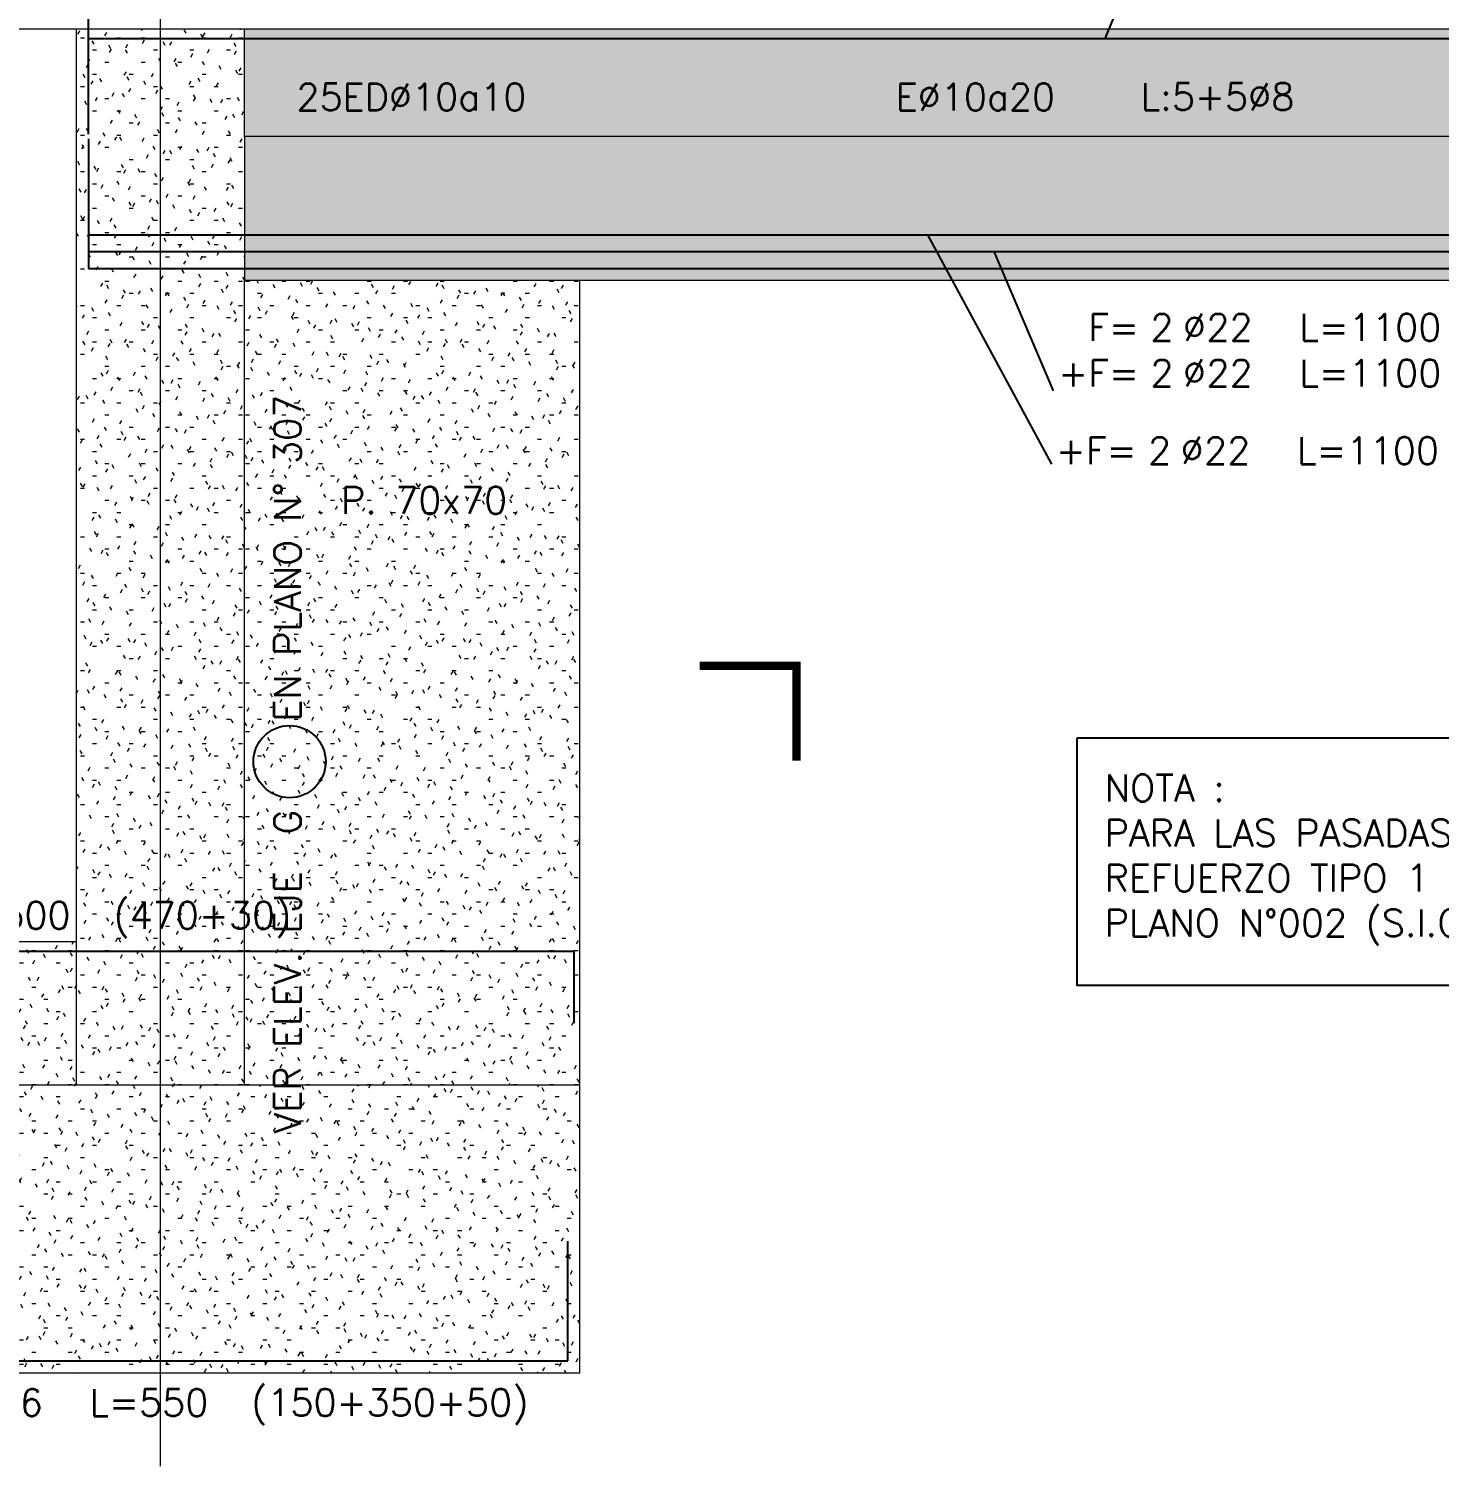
# Model space of a CAD drawing. Extents: x -10459 to 16942, y -13088 to 14608.
# Drawn here: x 2386 to 2975, y 1160 to 1760 of the extents above; entities that cross this region are included whole.
import ezdxf
from ezdxf.enums import TextEntityAlignment as Align

# ---------------------------------------------------------------- set-up
doc = ezdxf.new("R2010")
doc.units = 0
doc.header["$LTSCALE"] = 30
doc.header["$MEASUREMENT"] = 0
doc.linetypes.add("EJE1-1'$0$RLE-PROYECCION", pattern=[0.71438, 0.47625, -0.23813])
doc.layers.get('0').update_dxf_attribs({"linetype": 'CONTINUOUS'})
doc.layers.add("EJE1-1'$0$RLA-ACHURADO", color=30, linetype="EJE1-1'$0$RLE-PROYECCION", lineweight=15, transparency=0.7)
for name, color, linetype, lineweight in [("EJE1-1'$0$RLA-CONTORNO", 30, 'CONTINUOUS', 15), ("EJE1-1'$0$RLA-EJES", 1, 'CONTINUOUS', 9), ("EJE1-1'$0$RLA-TEXTOS-1", 9, 'CONTINUOUS', 9)]:
    doc.layers.add(name, color=color, linetype=linetype, lineweight=lineweight)
for name, color, linetype in [("EJE1-1'$0$RLA-CORTES", 5, 'CONTINUOUS'), ("EJE1-1'$0$RLA-FE", 7, 'CONTINUOUS'), ("EJE1-1'$0$RLA-TEXTOS-FE", 9, 'CONTINUOUS')]:
    doc.layers.add(name, color=color, linetype=linetype)
doc.styles.add("EJE1-1'$0$RomanD", font='romand.shx', dxfattribs={"height": 31.5})
doc.styles.add("EJE1-1'$0$RomanS", font='romans.shx', dxfattribs={"height": 11.25})
doc.styles.add("EJE1-1'$0$Standard", font='txt')
pattern_1 = [(0, (-234.281, -2576.79), (20.32, 5.08), [1.676, -13.564, 1.676, -13.564, -81.28]), (0, (-234.281, -2576.79), (20.32, 5.08), [-30.48, 1.676, -28.804, 1.676, -13.564, -35.56]), (0, (-234.281, -2576.79), (20.32, 5.08), [-76.2, 1.676, -8.484, 1.676, -23.724]), (120, (-226.661, -2574.25), (-14.559409, 15.057636), [1.676, -13.564, 1.676, -13.564, -81.28]), (120, (-226.661, -2574.25), (-14.559409, 15.057636), [-30.48, 1.676, -28.804, 1.676, -13.564, -35.56]), (120, (-226.661, -2574.25), (-14.559409, 15.057636), [-76.2, 1.676, -8.484, 1.676, -23.724]), (240, (-224.121, -2564.09), (-5.760591, -20.137636), [1.676, -13.564, 1.676, -13.564, -81.28]), (240, (-224.121, -2564.09), (-5.760591, -20.137636), [-30.48, 1.676, -28.804, 1.676, -13.564, -35.56]), (240, (-224.121, -2564.09), (-5.760591, -20.137636), [-76.2, 1.676, -8.484, 1.676, -23.724])]

# ---------------------------------------------------------------- blocks, each defined once
blk = doc.blocks.new('*U51')
at = {"layer": "EJE1-1'$0$RLA-FE"}
for p, q in [((0, 40), (0, 0)), ((0, 0), (978.21, 0))]:
    blk.add_line(p, q, dxfattribs=at)
at = {"layer": "EJE1-1'$0$RLA-FE", "color": 3, "style": "EJE1-1'$0$RomanS", "flags": 8}
for tag, p in [('F=', (438.44, -30.3)), ('NUM', (452.85, -30.3))]:
    blk.add_attdef(tag, text='', height=11.25, dxfattribs=at).set_placement(p, align=Align.RIGHT)
at = {"layer": "EJE1-1'$0$RLA-FE", "color": 3, "style": "EJE1-1'$0$RomanS"}
for tag, p, flags in [('PHI', (456.74, -30.08), 12), ('DIAM', (466.6, -30.3), 12), ('MINUS', (488.62, -30.3), 13), ('MARK', (502.01, -30.3), 13), ('TEXTO_FE1', (505.31, -30.3), 8), ('TEXTO_FE2', (572.83, -30.28), 8), ('TIPO', (528.8, -57.92), 13), ('NVECES', (514.93, -76.86), 13), ('NUMFE', (518.86, -96.62), 13), ('CAPA', (527.06, -115.74), 13), ('DESPLAZA', (277.18, -134.17), 13), ('ESPACIO', (283.22, -152.53), 13), ('CANT', (297.06, -171.33), 13)]:
    blk.add_attdef(tag, p, '', height=11.25, dxfattribs=dict(at, flags=flags))
blk = doc.blocks.new('*U52')
at = {"layer": "EJE1-1'$0$RLA-FE"}
for p, q in [((0, 40), (0, 0)), ((0, 0), (978.21, 0))]:
    blk.add_line(p, q, dxfattribs=at)
at = {"layer": "EJE1-1'$0$RLA-FE", "color": 3, "style": "EJE1-1'$0$RomanS", "flags": 8}
for tag, p in [('F=', (438.44, -56.37)), ('NUM', (452.85, -56.37))]:
    blk.add_attdef(tag, text='', height=11.25, dxfattribs=at).set_placement(p, align=Align.RIGHT)
at = {"layer": "EJE1-1'$0$RLA-FE", "color": 3, "style": "EJE1-1'$0$RomanS"}
for tag, p, flags in [('PHI', (456.74, -56.16), 12), ('DIAM', (466.6, -56.37), 12), ('MINUS', (488.62, -56.37), 13), ('MARK', (502.01, -56.37), 13), ('TEXTO_FE1', (505.31, -56.37), 8), ('TIPO', (528.8, -57.92), 13), ('TEXTO_FE2', (572.83, -56.36), 8), ('NVECES', (514.93, -76.86), 13), ('NUMFE', (518.86, -96.62), 13), ('CAPA', (527.06, -115.74), 13), ('DESPLAZA', (277.18, -134.17), 13), ('ESPACIO', (283.22, -152.53), 13), ('CANT', (297.06, -171.33), 13)]:
    blk.add_attdef(tag, p, '', height=11.25, dxfattribs=dict(at, flags=flags))
blk = doc.blocks.new('*U53')
at = {"layer": "EJE1-1'$0$RLA-FE"}
for p, q in [((0, 40), (0, 0)), ((0, 0), (978.21, 0))]:
    blk.add_line(p, q, dxfattribs=at)
at = {"layer": "EJE1-1'$0$RLA-FE", "color": 3, "style": "EJE1-1'$0$RomanS"}
for tag, p, flags in [('TIPO', (528.8, -57.92), 13), ('NVECES', (514.93, -76.86), 13), ('PHI', (455.77, -95.46), 12), ('DIAM', (465.62, -95.67), 12), ('MINUS', (487.64, -95.67), 13), ('MARK', (501.03, -95.67), 13), ('TEXTO_FE1', (504.33, -95.67), 8), ('NUMFE', (518.86, -96.62), 13), ('TEXTO_FE2', (571.86, -95.65), 8), ('CAPA', (527.06, -115.74), 13), ('DESPLAZA', (277.18, -134.17), 13), ('ESPACIO', (283.22, -152.53), 13), ('CANT', (297.06, -171.33), 13)]:
    blk.add_attdef(tag, p, '', height=11.25, dxfattribs=dict(at, flags=flags))
at = {"layer": "EJE1-1'$0$RLA-FE", "color": 3, "style": "EJE1-1'$0$RomanS", "flags": 8}
for tag, p in [('F=', (437.46, -95.67)), ('NUM', (451.87, -95.67))]:
    blk.add_attdef(tag, text='', height=11.25, dxfattribs=at).set_placement(p, align=Align.RIGHT)
blk = doc.blocks.new('*U54')
at = {"layer": "EJE1-1'$0$RLA-FE"}
blk.add_line((0, 40), (0, 0), dxfattribs=at)
at = {"layer": "EJE1-1'$0$RLA-FE", "color": 3, "style": "EJE1-1'$0$RomanS", "text_generation_flag": 2}
for tag, p, flags in [('NUMFE', (568.86, 122.29), 13), ('NVECES', (564.93, 102.52), 13), ('TIPO', (578.8, 83.59), 13), ('PHI', (506.74, -9.87), 12), ('DIAM', (516.6, -9.65), 12), ('MINUS', (538.62, -9.65), 13), ('MARK', (552.01, -9.65), 13), ('TEXTO_FE1', (555.31, -9.65), 8), ('TEXTO_FE2', (622.83, -9.67), 8)]:
    blk.add_attdef(tag, p, '', height=11.25, rotation=180, dxfattribs=dict(at, flags=flags))
at = {"layer": "EJE1-1'$0$RLA-FE", "color": 3, "style": "EJE1-1'$0$RomanS", "text_generation_flag": 2, "flags": 8}
for tag, p in [('F=', (488.44, -9.65)), ('NUM', (502.85, -9.65))]:
    blk.add_attdef(tag, text='', height=11.25, rotation=180, dxfattribs=at).set_placement(p, align=Align.RIGHT)
at = {"layer": "EJE1-1'$0$RLA-FE", "color": 3, "style": "EJE1-1'$0$RomanS", "flags": 13}
for tag, p in [('CAPA', (577.06, -115.74)), ('DESPLAZA', (277.18, -134.17)), ('ESPACIO', (283.22, -152.53)), ('CANT', (297.06, -171.33))]:
    blk.add_attdef(tag, p, '', height=11.25, dxfattribs=at)
blk = doc.blocks.new('*U55')
at = {"layer": "EJE1-1'$0$RLA-FE"}
blk.add_line((0, 40), (0, 0), dxfattribs=at)
at = {"layer": "EJE1-1'$0$RLA-FE", "color": 3, "style": "EJE1-1'$0$RomanS", "text_generation_flag": 2}
for tag, p, flags in [('NUMFE', (568.86, 122.29), 13), ('NVECES', (564.93, 102.52), 13), ('TIPO', (578.8, 83.59), 13), ('PHI', (506.74, -39.66), 12), ('DIAM', (516.6, -39.45), 12), ('MINUS', (538.62, -39.45), 13), ('MARK', (552.01, -39.45), 13), ('TEXTO_FE1', (555.31, -39.45), 8), ('TEXTO_FE2', (622.83, -39.47), 8)]:
    blk.add_attdef(tag, p, '', height=11.25, rotation=180, dxfattribs=dict(at, flags=flags))
at = {"layer": "EJE1-1'$0$RLA-FE", "color": 3, "style": "EJE1-1'$0$RomanS", "text_generation_flag": 2, "flags": 8}
for tag, p in [('F=', (488.44, -39.45)), ('NUM', (502.85, -39.45))]:
    blk.add_attdef(tag, text='', height=11.25, rotation=180, dxfattribs=at).set_placement(p, align=Align.RIGHT)
at = {"layer": "EJE1-1'$0$RLA-FE", "color": 3, "style": "EJE1-1'$0$RomanS", "flags": 13}
for tag, p in [('CAPA', (577.06, -115.74)), ('DESPLAZA', (277.18, -134.17)), ('ESPACIO', (283.22, -152.53)), ('CANT', (297.06, -171.33))]:
    blk.add_attdef(tag, p, '', height=11.25, dxfattribs=at)
blk = doc.blocks.new('*U56')
at = {"layer": "EJE1-1'$0$RLA-FE"}
for p, q in [((0, 40), (0, 0)), ((0, 0), (1078.21, 0))]:
    blk.add_line(p, q, dxfattribs=at)
at = {"layer": "EJE1-1'$0$RLA-FE", "color": 3, "style": "EJE1-1'$0$RomanS", "text_generation_flag": 2}
for tag, p, flags in [('NUMFE', (568.86, 122.29), 13), ('NVECES', (564.93, 102.52), 13), ('TIPO', (578.8, 83.59), 13), ('PHI', (505.77, -67.66), 12), ('DIAM', (515.62, -67.45), 12), ('MINUS', (537.64, -67.45), 13), ('MARK', (551.03, -67.45), 13), ('TEXTO_FE1', (554.33, -67.45), 8), ('TEXTO_FE2', (621.86, -67.47), 8)]:
    blk.add_attdef(tag, p, '', height=11.25, rotation=180, dxfattribs=dict(at, flags=flags))
at = {"layer": "EJE1-1'$0$RLA-FE", "color": 3, "style": "EJE1-1'$0$RomanS", "text_generation_flag": 2, "flags": 8}
for tag, p in [('F=', (487.46, -67.45)), ('NUM', (501.87, -67.45))]:
    blk.add_attdef(tag, text='', height=11.25, rotation=180, dxfattribs=at).set_placement(p, align=Align.RIGHT)
at = {"layer": "EJE1-1'$0$RLA-FE", "color": 3, "style": "EJE1-1'$0$RomanS", "flags": 13}
for tag, p in [('CAPA', (577.06, -115.74)), ('DESPLAZA', (277.18, -134.17)), ('ESPACIO', (283.22, -152.53)), ('CANT', (297.06, -171.33))]:
    blk.add_attdef(tag, p, '', height=11.25, dxfattribs=at)
blk = doc.blocks.new('*U80')
at = {"layer": "EJE1-1'$0$RLA-FE"}
for p, q in [((0, 150), (0, 0)), ((350, 0), (350, 50)), ((0, 0), (268.21, 0)), ((268.21, 0), (318.21, 0)), ((318.21, 0), (350, 0))]:
    blk.add_line(p, q, dxfattribs=at)
at = {"layer": "EJE1-1'$0$RLA-FE", "color": 3, "style": "EJE1-1'$0$RomanS", "flags": 8}
for tag, p in [('F=', (83.44, -23.03)), ('NUM', (97.85, -23.03))]:
    blk.add_attdef(tag, text='', height=11.25, dxfattribs=at).set_placement(p, align=Align.RIGHT)
at = {"layer": "EJE1-1'$0$RLA-FE", "color": 3, "style": "EJE1-1'$0$RomanS"}
for tag, p, flags in [('PHI', (101.74, -22.81), 12), ('DIAM', (111.6, -23.03), 12), ('MINUS', (133.62, -23.03), 13), ('MARK', (147.01, -23.03), 13), ('TEXTO_FE1', (150.31, -23.03), 8), ('TEXTO_FE2', (217.83, -23.01), 8), ('TIPO', (173.8, -57.92), 13), ('NVECES', (159.93, -76.86), 13), ('NUMFE', (163.86, -96.62), 13), ('CAPA', (172.06, -115.74), 13), ('DESPLAZA', (277.18, -134.17), 13), ('ESPACIO', (283.22, -152.53), 13), ('CANT', (297.06, -171.33), 13)]:
    blk.add_attdef(tag, p, '', height=11.25, dxfattribs=dict(at, flags=flags))
blk = doc.blocks.new('*U292')
at = {"layer": "EJE1-1'$0$RLA-FE"}
for p, q in [((0, 0), (0, 0)), ((0, 0), (388.21, 0)), ((388.21, 0), (438.21, 0)), ((438.21, 0), (470, 0)), ((470, 0), (470, -30))]:
    blk.add_line(p, q, dxfattribs=at)
at = {"layer": "EJE1-1'$0$RLA-FE", "color": 3, "style": "EJE1-1'$0$RomanS", "flags": 8}
for tag, p in [('F=', (143.44, 9.32)), ('NUM', (157.85, 9.32))]:
    blk.add_attdef(tag, text='', height=11.25, dxfattribs=at).set_placement(p, align=Align.RIGHT)
at = {"layer": "EJE1-1'$0$RLA-FE", "color": 3, "style": "EJE1-1'$0$RomanS"}
for tag, p, flags in [('PHI', (161.74, 9.54), 14), ('DIAM', (171.6, 9.32), 12), ('MINUS', (193.62, 9.32), 13), ('MARK', (207.01, 9.32), 13), ('TEXTO_FE1', (210.31, 9.32), 8), ('TEXTO_FE2', (277.83, 9.34), 8), ('TIPO', (233.8, -75.78), 13), ('NVECES', (219.93, -94.72), 13), ('NUMFE', (223.86, -114.48), 13), ('CAPA', (232.06, -133.6), 13), ('DESPLAZA', (278.34, -151.59), 13), ('ESPACIO', (284.39, -169.95), 13), ('CANT', (298.23, -188.75), 13)]:
    blk.add_attdef(tag, p, '', height=11.25, dxfattribs=dict(at, flags=flags))
blk = doc.blocks.new('*X299')
at = {"color": 0}
for p, q in [((2590, 1330.49), (2590, 1340.36)), ((2592.5, 1330.42), (2592.5, 1338.86)), ((2582.5, 1329.19), (2582.5, 1332.86)), ((2585, 1329.89), (2585, 1335.36)), ((2587.5, 1330.32), (2587.5, 1337.86)), ((2595, 1330.09), (2595, 1336.36)), ((2597.5, 1329.5), (2597.5, 1333.86)), ((2577.5, 1326.85), (2577.5, 1327.86)), ((2580, 1328.19), (2580, 1330.36)), ((2600, 1328.62), (2600, 1331.36)), ((2602.5, 1327.43), (2602.5, 1328.86)), ((2605, 1325.87), (2605, 1326.36)), ((2575, 1325.12), (2575, 1325.36)), ((2607.5, 1323.83), (2607.5, 1323.86))]:
    blk.add_line(p, q, dxfattribs=at)
blk = doc.blocks.new('*U301')
at = {"layer": "EJE1-1'$0$RLA-CORTES", "color": 2, "linetype": 'Continuous'}
for p, q in [((-112.32, -17.68), (-94.64, -35.36)), ((-94.64, -35.36), (-76.97, -17.68))]:
    blk.add_line(p, q, dxfattribs=at)
at = {"layer": "EJE1-1'$0$RLA-CORTES", "color": 2, "linetype": 'Continuous', "const_width": 3.5}
blk.add_lwpolyline([(-119.64, 0), (-30, 0)], dxfattribs=at)
at = {"layer": "EJE1-1'$0$RLA-CORTES", "color": 2, "const_width": 3.51}
blk.add_lwpolyline([(300.47, -39.53), (300.47, 0), (260, 0)], dxfattribs=at)
at = {"layer": "EJE1-1'$0$RLA-CORTES", "color": 1, "linetype": 'Continuous'}
blk.add_arc((-94.64, 0), 25, 315, 225, dxfattribs=at)
at = {"layer": "EJE1-1'$0$RLA-CORTES", "color": 2, "linetype": 'Continuous'}
blk.add_arc((-94.64, 0), 25, 225, 315, dxfattribs=at)
at = {"layer": "EJE1-1'$0$RLA-CORTES", "color": 2, "linetype": 'Continuous', "xscale": -1, "rotation": 180}
blk.add_blockref('*X299', (-2685.14, 1305.5), dxfattribs=at)
at = {"layer": "EJE1-1'$0$RLA-CORTES", "color": 3, "linetype": 'Continuous', "style": "EJE1-1'$0$RomanD", "flags": 12}
blk.add_attdef('CORTE', text='', height=13, dxfattribs=at).set_placement((-93.94, 9.42), align=Align.MIDDLE_CENTER)
at = {"layer": "EJE1-1'$0$RLA-CORTES", "color": 3, "linetype": 'Continuous', "style": "EJE1-1'$0$Standard", "flags": 12}
blk.add_attdef('PLANO', text='', height=13, dxfattribs=at).set_placement((-92.47, -18.36), align=Align.CENTER)
at = {"layer": "EJE1-1'$0$RLA-CORTES", "color": 3, "linetype": 'Continuous', "style": "EJE1-1'$0$RomanD", "flags": 13}
blk.add_attdef('NUM', text='', height=13, dxfattribs=at).set_placement((-18.67, -47.91), align=Align.MIDDLE)
blk = doc.blocks.new("EJE1-1'")
at = {"layer": "EJE1-1'$0$RLA-ACHURADO"}
h = blk.add_hatch(dxfattribs=at)
h.set_pattern_fill('SAND - DENSE', color=256, style=0, pattern_type=2)
h.set_pattern_definition(pattern_1)
h.paths.add_polyline_path([(-359.519, -857), (-359.519, -416), (-429.519, -416), (-429.519, -857)], flags=0)
h = blk.add_hatch(dxfattribs=at)
h.set_pattern_fill('SAND - DENSE', color=256, style=0, pattern_type=2)
h.set_pattern_definition(pattern_1)
h.paths.add_polyline_path([(405.481, -461), (405.481, -416), (-359.519, -416), (-359.519, -461), (51.523, -461)], flags=0)
h = blk.add_hatch(dxfattribs=at)
h.set_pattern_fill('SAND - DENSE', color=256, style=0, pattern_type=2)
h.set_pattern_definition(pattern_1)
h.paths.add_polyline_path([(-359.519, -521), (405.481, -521), (405.481, -461), (-359.519, -461)], flags=0)
h = blk.add_hatch(dxfattribs=at)
h.set_pattern_fill('SAND - DENSE', color=256, style=0, pattern_type=2)
h.set_pattern_definition([(0, (-94.281, -2576.79), (20.32, 5.08), [1.676, -13.564, 1.676, -13.564, -81.28]), (0, (-94.281, -2576.79), (20.32, 5.08), [-30.48, 1.676, -28.804, 1.676, -13.564, -35.56]), (0, (-94.281, -2576.79), (20.32, 5.08), [-76.2, 1.676, -8.484, 1.676, -23.724]), (120, (-86.661, -2574.25), (-14.559409, 15.057636), [1.676, -13.564, 1.676, -13.564, -81.28]), (120, (-86.661, -2574.25), (-14.559409, 15.057636), [-30.48, 1.676, -28.804, 1.676, -13.564, -35.56]), (120, (-86.661, -2574.25), (-14.559409, 15.057636), [-76.2, 1.676, -8.484, 1.676, -23.724]), (240, (-84.121, -2564.09), (-5.760591, -20.137636), [1.676, -13.564, 1.676, -13.564, -81.28]), (240, (-84.121, -2564.09), (-5.760591, -20.137636), [-30.48, 1.676, -28.804, 1.676, -13.564, -35.56]), (240, (-84.121, -2564.09), (-5.760591, -20.137636), [-76.2, 1.676, -8.484, 1.676, -23.724])])
h.paths.add_polyline_path([(-219.519, -857), (-219.519, -521), (-359.519, -521), (-359.519, -857)])
h = blk.add_hatch(dxfattribs=at)
h.set_pattern_fill('SAND - DENSE', color=256, style=0, pattern_type=2)
h.set_pattern_definition(pattern_1)
h.paths.add_polyline_path([(-569.519, -857), (-429.519, -857), (-429.519, -797), (-569.519, -797)], flags=0)
h = blk.add_hatch(dxfattribs=at)
h.set_pattern_fill('SAND - DENSE', color=256, style=0, pattern_type=2)
h.set_pattern_definition(pattern_1)
h.paths.add_polyline_path([(-579.519, -977), (-219.519, -977), (-219.519, -857), (-579.519, -857), (-579.519, -917)], flags=0)
at = {"layer": "EJE1-1'$0$RLA-CONTORNO"}
for p, q in [((-1379.519, -416), (1625.481, -416)), ((-429.519, -857), (-429.519, -416)), ((-359.519, -461), (-359.519, -416)), ((-359.519, -461), (-359.519, -521)), ((2095.481, -461), (-359.519, -461)), ((-359.519, -857), (-359.519, -521)), ((-359.519, -521), (405.481, -521)), ((-219.519, -857), (-219.519, -521)), ((-569.519, -797), (-429.519, -797)), ((-219.519, -857), (-1544.519, -857)), ((-219.519, -977), (-219.519, -857)), ((-579.519, -977), (-219.519, -977))]:
    blk.add_line(p, q, dxfattribs=at)
at = {"layer": "EJE1-1'$0$RLA-EJES"}
blk.add_line((-394.519, -1015.995), (-394.519, 1463), dxfattribs=at)
at = {"layer": "EJE1-1'$0$RLA-FE", "color": 2}
for p, q in [((28.208, -351.615), (-0.367, -420)), ((-22.414, -597.671), (-74.183, -502)), ((-21.768, -567.089), (-46.487, -509))]:
    blk.add_line(p, q, dxfattribs=at)
at = {"layer": "EJE1-1'$0$RLA-TEXTOS-FE"}
blk.add_lwpolyline([(-11.946, -711.949), (307.684, -711.949), (307.684, -815.402), (-11.946, -815.402)], close=True, dxfattribs=at)
at = {"layer": "EJE1-1'$0$RLA-TEXTOS-FE", "color": 2}
blk.add_circle((-340.653, -721.895), 15.07, dxfattribs=at)
at = {"layer": "EJE1-1'$0$RLA-CORTES"}
ref = blk.add_blockref('*U301', (-429.519, -681.901), dxfattribs=at)
ref.add_attrib('CORTE', 'A', dxfattribs={"color": 3, "linetype": 'Continuous', "height": 13, "style": "EJE1-1'$0$RomanD"}).set_placement((-523.458, -672.485), align=Align.MIDDLE_CENTER)
ref.add_attrib('PLANO', '-', dxfattribs={"color": 3, "linetype": 'Continuous', "height": 13, "style": "EJE1-1'$0$Standard"}).set_placement((-521.989, -700.263), align=Align.CENTER)
at = {"layer": "EJE1-1'$0$RLA-FE", "xscale": -1, "rotation": 180}
for name, p in [('*U56', (-424.519, -420)), ('*U55', (-424.519, -413)), ('*U54', (-424.519, -406))]:
    blk.add_blockref(name, p, dxfattribs=at)
at = {"layer": "EJE1-1'$0$RLA-FE"}
ref = blk.add_blockref('*U53', (-424.519, -502), dxfattribs=at)
ref.add_attrib('DIAM', '22', (41.103, -597.671), dxfattribs={"color": 3, "height": 11.25, "style": "EJE1-1'$0$RomanS"})
ref.add_attrib('NUM', '2', dxfattribs={"color": 3, "height": 11.25, "style": "EJE1-1'$0$RomanS"}).set_placement((27.352, -597.671), align=Align.RIGHT)
ref.add_attrib('TEXTO_FE1', 'L=1100', (79.814, -597.671), dxfattribs={"color": 3, "height": 11.25, "style": "EJE1-1'$0$RomanS"})
ref.add_attrib('PHI', '%%C', (31.247, -597.457), dxfattribs={"color": 3, "height": 11.25, "style": "EJE1-1'$0$RomanS"})
ref.add_attrib('F=', '+F=', dxfattribs={"color": 3, "height": 11.25, "style": "EJE1-1'$0$RomanS"}).set_placement((12.943, -597.671), align=Align.RIGHT)
ref = blk.add_blockref('*U52', (-424.519, -509), dxfattribs=at)
ref.add_attrib('DIAM', '22', (42.081, -565.373), dxfattribs={"color": 3, "height": 11.25, "style": "EJE1-1'$0$RomanS"})
ref.add_attrib('NUM', '2', dxfattribs={"color": 3, "height": 11.25, "style": "EJE1-1'$0$RomanS"}).set_placement((28.33, -565.373), align=Align.RIGHT)
ref.add_attrib('TEXTO_FE1', 'L=1100', (80.792, -565.373), dxfattribs={"color": 3, "height": 11.25, "style": "EJE1-1'$0$RomanS"})
ref.add_attrib('PHI', '%%C', (32.225, -565.159), dxfattribs={"color": 3, "height": 11.25, "style": "EJE1-1'$0$RomanS"})
ref.add_attrib('F=', '+F=', dxfattribs={"color": 3, "height": 11.25, "style": "EJE1-1'$0$RomanS"}).set_placement((13.921, -565.373), align=Align.RIGHT)
ref = blk.add_blockref('*U51', (-424.519, -516), dxfattribs=at)
ref.add_attrib('DIAM', '22', (42.081, -546.298), dxfattribs={"color": 3, "height": 11.25, "style": "EJE1-1'$0$RomanS"})
ref.add_attrib('NUM', '2', dxfattribs={"color": 3, "height": 11.25, "style": "EJE1-1'$0$RomanS"}).set_placement((28.33, -546.298), align=Align.RIGHT)
ref.add_attrib('TEXTO_FE1', 'L=1100', (80.792, -546.298), dxfattribs={"color": 3, "height": 11.25, "style": "EJE1-1'$0$RomanS"})
ref.add_attrib('PHI', '%%C', (32.225, -546.084), dxfattribs={"color": 3, "height": 11.25, "style": "EJE1-1'$0$RomanS"})
ref.add_attrib('F=', 'F=', dxfattribs={"color": 3, "height": 11.25, "style": "EJE1-1'$0$RomanS"}).set_placement((13.921, -546.298), align=Align.RIGHT)
ref = blk.add_blockref('*U292', (-692.019, -801), dxfattribs=at)
ref.add_attrib('DIAM', '16', (-520.419, -791.676), dxfattribs={"color": 3, "height": 11.25, "style": "EJE1-1'$0$RomanS"})
ref.add_attrib('NUM', '2', dxfattribs={"color": 3, "height": 11.25, "style": "EJE1-1'$0$RomanS"}).set_placement((-534.17, -791.676), align=Align.RIGHT)
ref.add_attrib('TEXTO_FE1', 'L=500', (-481.708, -791.676), dxfattribs={"color": 3, "height": 11.25, "style": "EJE1-1'$0$RomanS"})
ref.add_attrib('TEXTO_FE2', '(470+30)', (-414.186, -791.658), dxfattribs={"color": 3, "height": 11.25, "style": "EJE1-1'$0$RomanS"})
ref = blk.add_blockref('*U80', (-574.519, -972), dxfattribs=at)
ref.add_attrib('DIAM', '16', (-462.919, -995.026), dxfattribs={"color": 3, "height": 11.25, "style": "EJE1-1'$0$RomanS"})
ref.add_attrib('NUM', '2', dxfattribs={"color": 3, "height": 11.25, "style": "EJE1-1'$0$RomanS"}).set_placement((-476.67, -995.026), align=Align.RIGHT)
ref.add_attrib('TEXTO_FE1', 'L=550', (-424.208, -995.026), dxfattribs={"color": 3, "height": 11.25, "style": "EJE1-1'$0$RomanS"})
ref.add_attrib('TEXTO_FE2', '(150+350+50)', (-356.686, -995.009), dxfattribs={"color": 3, "height": 11.25, "style": "EJE1-1'$0$RomanS"})
ref.add_attrib('PHI', '%%C', (-472.775, -994.812), dxfattribs={"color": 3, "height": 11.25, "style": "EJE1-1'$0$RomanS"})
ref.add_attrib('F=', 'F=', dxfattribs={"color": 3, "height": 11.25, "style": "EJE1-1'$0$RomanS"}).set_placement((-491.079, -995.026), align=Align.RIGHT)
at = {"layer": "EJE1-1'$0$RLA-TEXTOS-1", "insert": (-284.49, -612.781), "char_height": 11.25, "width": 129.81884, "attachment_point": 5, "line_spacing_factor": 0.983083, "style": "EJE1-1'$0$RomanS"}
blk.add_mtext('P. 70x70', dxfattribs=at)
at = {"layer": "EJE1-1'$0$RLA-TEXTOS-FE", "color": 9, "style": "EJE1-1'$0$RomanS"}
for s, p in [('25ED%%C10a10', (-289.801, -450.101)), ('E%%C10a20', (-54.38, -450.101)), ('L:5+5%%C8', (46.671, -449.954))]:
    blk.add_text(s, height=11.25, dxfattribs=at).set_placement(p, align=Align.CENTER)
blk.add_text('VER ELEV. EJE  G   EN PLANO N%%D 307', height=11.25, rotation=90, dxfattribs=at).set_placement((-335.883, -877.04))
at = {"layer": "EJE1-1'$0$RLA-TEXTOS-FE", "insert": (-0.469, -727.308), "char_height": 11.25, "attachment_point": 1, "style": "EJE1-1'$0$RomanS"}
blk.add_mtext_dynamic_manual_height_columns('NOTA :\\PPARA LAS PASADAS EN VIGAS VER REFUERZO TIPO 1 EN DETALLE 9 PLANO N°002 (S.I.C.)', width=283.63858, gutter_width=56.25, heights=[0], dxfattribs=at)

msp = doc.modelspace()

# ---------------------------------------------------------------- block references
msp.add_blockref("EJE1-1'", (2835.3, 2176.19))

doc.saveas('drawing.dxf')
